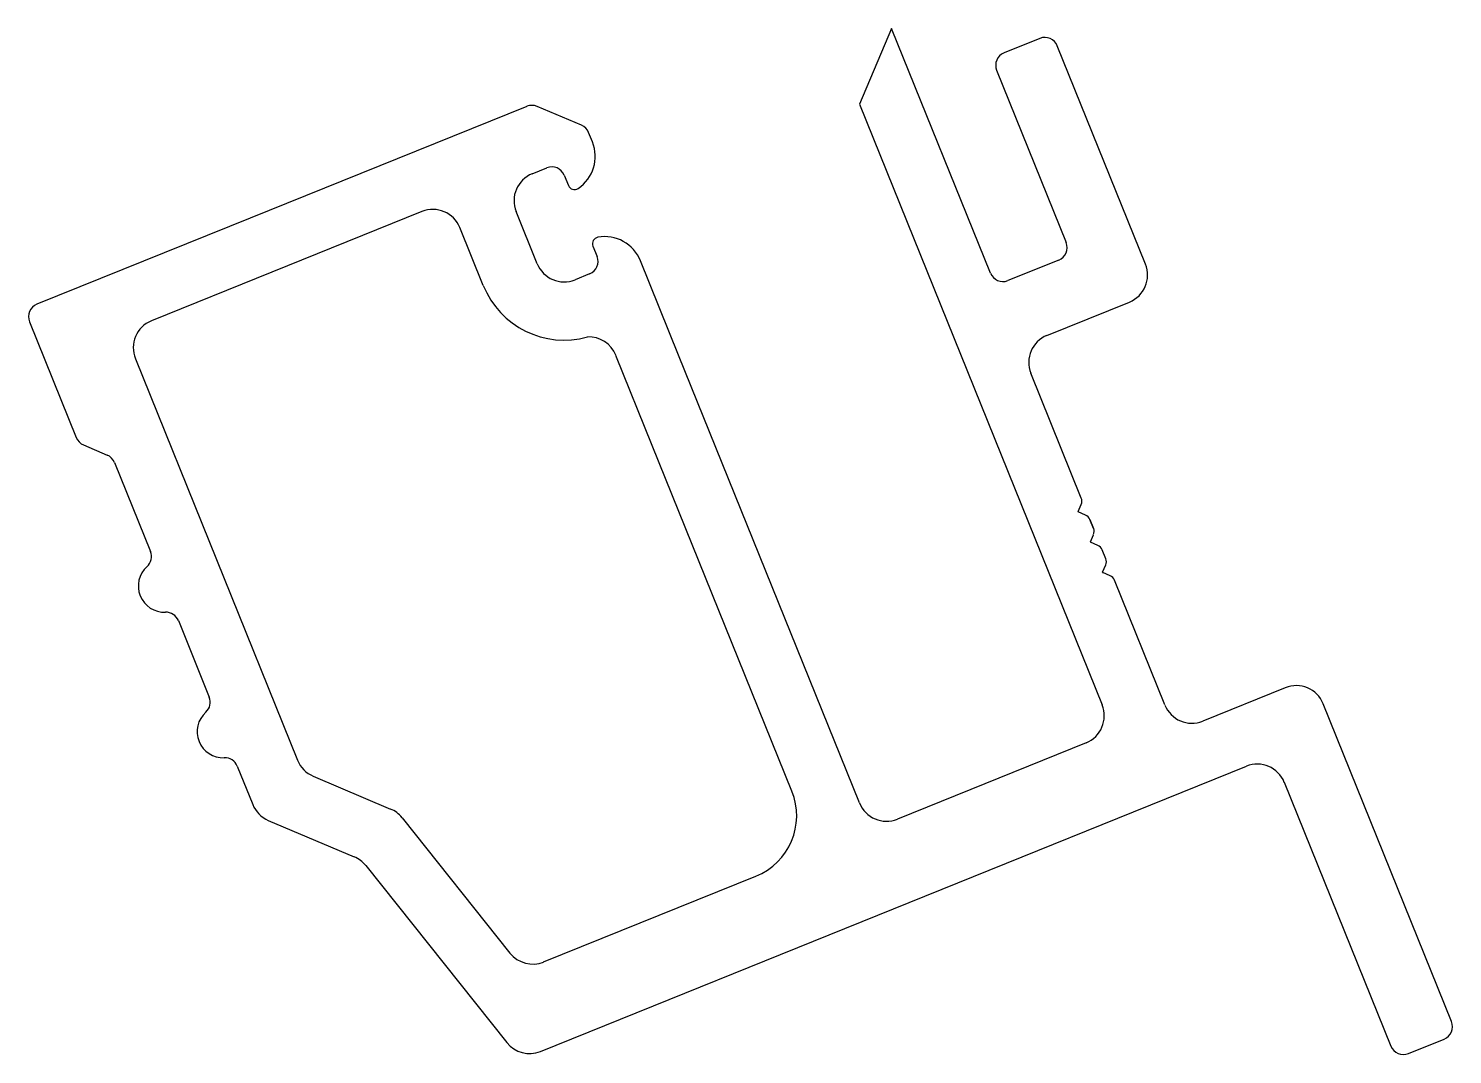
# Model space of a CAD drawing. Header units: inches. Extents: x -24.8 to 18.8, y 0 to 31.3.
import ezdxf

# ---------------------------------------------------------------- set-up
doc = ezdxf.new("R2010")
doc.units = ezdxf.units.IN
doc.header["$MEASUREMENT"] = 0

msp = doc.modelspace()

# ---------------------------------------------------------------- linework, layer by layer
at = {"color": 7}
for p, q in [((1.636, 31.34), (0.653, 29.022)), ((4.659, 23.857), (1.636, 31.34)), ((6.17, 31.036), (5.076, 30.594)), ((9.401, 24.134), (6.704, 30.809)), ((4.85, 30.06), (6.977, 24.794)), ((-9.514, 28.959), (-17.977, 25.54)), ((-7.846, 28.382), (-9.2, 28.957)), ((0.653, 29.022), (8.074, 10.655)), ((-7.51, 27.87), (-7.626, 28.158)), ((-7.51, 27.87), (-7.51, 27.87)), ((-9.351, 26.9), (-8.906, 27.08)), ((-8.372, 26.854), (-8.245, 26.538)), ((-12.723, 25.743), (-17.311, 23.889)), ((-9.198, 24.147), (-9.843, 25.742)), ((-17.977, 25.54), (-24.497, 22.906)), ((-10.849, 23.48), (-11.564, 25.251)), ((-7.495, 24.684), (-7.368, 24.369)), ((-4.875, 21.349), (-6.042, 24.237)), ((6.751, 24.26), (5.193, 23.631)), ((-17.311, 23.889), (-20.993, 22.402)), ((-7.595, 23.835), (-8.04, 23.655)), ((6.387, 21.956), (8.909, 22.975)), ((-24.724, 22.372), (-23.293, 18.83)), ((-20.993, 22.402), (-20.993, 22.402)), ((0.656, 7.658), (-4.875, 21.349)), ((-21.485, 21.243), (-16.524, 8.963)), ((-5.68, 18.59), (-6.79, 21.336)), ((7.438, 16.981), (5.896, 20.797)), ((-23.073, 18.606), (-22.344, 18.297)), ((-1.41, 8.02), (-5.68, 18.59)), ((-22.124, 18.073), (-21.022, 15.345)), ((7.341, 16.567), (7.436, 16.789)), ((7.568, 16.462), (7.346, 16.556)), ((7.438, 16.981), (7.438, 16.981)), ((7.812, 16.054), (7.703, 16.325)), ((7.703, 16.325), (7.812, 16.054)), ((7.812, 16.054), (7.703, 16.325)), ((7.703, 16.325), (7.812, 16.054)), ((7.812, 16.054), (7.703, 16.325)), ((7.716, 15.639), (7.811, 15.862)), ((7.812, 16.054), (7.812, 16.054)), ((7.943, 15.534), (7.72, 15.629)), ((8.187, 15.126), (8.077, 15.398)), ((8.091, 14.712), (8.185, 14.935)), ((8.318, 14.607), (8.095, 14.702)), ((9.994, 10.654), (8.452, 14.471)), ((8.452, 14.471), (8.452, 14.471)), ((8.452, 14.471), (8.452, 14.471)), ((8.452, 14.471), (8.452, 14.471)), ((8.452, 14.471), (8.452, 14.471)), ((8.452, 14.471), (8.452, 14.471)), ((-20.169, 13.234), (-19.224, 10.895)), ((13.674, 11.181), (11.152, 10.162)), ((18.759, 0.973), (14.833, 10.689)), ((7.582, 9.496), (1.815, 7.166)), ((-18.371, 8.784), (-17.898, 7.613)), ((-9.098, 0.061), (12.487, 8.782)), ((-16.046, 8.477), (-13.68, 7.473)), ((13.645, 8.29), (16.905, 0.223)), ((-17.42, 7.127), (-14.791, 6.011)), ((-13.332, 7.209), (-10.031, 3.067)), ((-14.443, 5.746), (-10.128, 0.331)), ((-9.002, 2.796), (-2.515, 5.417)), ((17.438, -0.003), (18.532, 0.439))]:
    msp.add_line(p, q, dxfattribs=at)
for centre, radius, start, end in [((6.324, 30.656), 0.41, 22, 112), ((5.23, 30.214), 0.41, 112, 202), ((-9.36, 28.579), 0.41, 67, 112), ((-8.006, 28.005), 0.41, 22, 67), ((-8.604, 27.428), 1.18, 303.7757, 22), ((-8.752, 26.7), 0.41, 22, 112), ((-9.017, 26.075), 0.89, 112, 202), ((-8.059, 26.613), 0.2, 202, 303.7757), ((-12.389, 24.918), 0.89, 22, 112), ((-7.31, 24.759), 0.2, 100.2243, 202), ((-7.136, 23.795), 1.18, 22, 100.2243), ((6.597, 24.64), 0.41, 292, 22), ((-8.373, 24.481), 0.89, 202, 292), ((-7.748, 24.215), 0.41, 292, 22), ((8.576, 23.8), 0.89, 292, 22), ((5.04, 24.011), 0.41, 202, 292), ((-8.373, 24.481), 2.67, 202, 285.4783), ((-24.344, 22.525), 0.41, 112, 202), ((-20.66, 21.576), 0.89, 112, 202), ((-7.621, 21.018), 0.89, 22, 92.5238), ((6.721, 21.131), 0.89, 112, 202), ((-22.912, 18.983), 0.41, 202, 247), ((-22.504, 17.919), 0.41, 22, 67), ((7.349, 16.564), 0.008, 157, 247), ((7.206, 16.887), 0.25, 337, 22), ((7.471, 16.232), 0.25, 22, 67), ((7.581, 15.96), 0.25, 337, 22), ((-21.402, 15.192), 0.41, 311.8064, 22), ((7.723, 15.636), 0.008, 157, 247), ((7.845, 15.304), 0.25, 22, 67), ((-20.596, 14.29), 0.8, 131.8064, 272.1936), ((7.955, 15.033), 0.25, 337, 22), ((8.098, 14.709), 0.008, 157, 247), ((8.22, 14.377), 0.25, 22, 67), ((-20.549, 13.081), 0.41, 22, 92.1936), ((-19.604, 10.741), 0.41, 311.8064, 22), ((14.008, 10.356), 0.89, 22, 112), ((7.249, 10.321), 0.89, 292, 22), ((10.819, 10.987), 0.89, 202, 292), ((-18.797, 9.839), 0.8, 131.8064, 272.1936), ((-18.751, 8.63), 0.41, 22, 92.1936), ((-15.698, 9.297), 0.89, 202, 247), ((12.82, 7.956), 0.89, 22, 112), ((-3.264, 7.271), 2, 292, 22), ((-17.073, 7.946), 0.89, 202, 247), ((-14.028, 6.654), 0.89, 38.55, 67), ((1.481, 7.991), 0.89, 202, 292), ((-15.139, 5.192), 0.89, 38.55, 67), ((-9.335, 3.621), 0.89, 218.55, 292), ((18.379, 0.819), 0.41, 292, 22), ((-9.432, 0.886), 0.89, 218.55, 292), ((17.285, 0.377), 0.41, 202, 292)]:
    msp.add_arc(centre, radius, start, end, dxfattribs=at)

doc.saveas('drawing.dxf')
